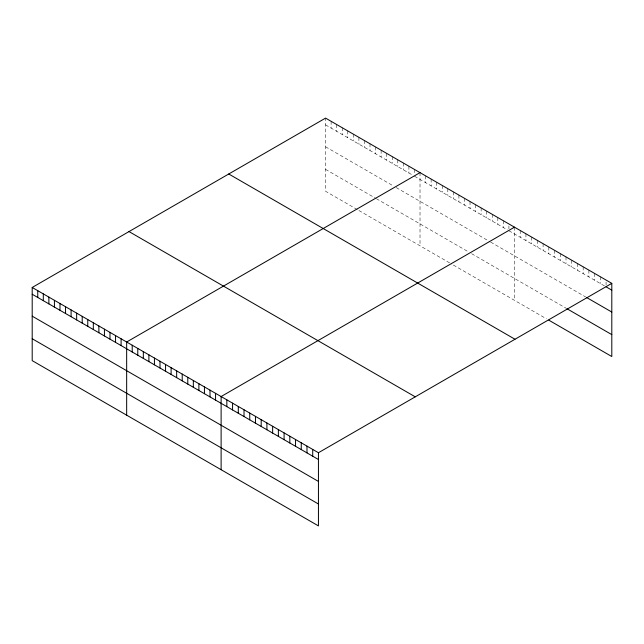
<?xml version="1.0" encoding="UTF-8"?>
<svg xmlns="http://www.w3.org/2000/svg" width="644" height="644" viewBox="0 0 644 644"><rect width="100%" height="100%" fill="white"/><g stroke="black" fill="none" stroke-linecap="round" stroke-linejoin="round"><path stroke-width="0.48" stroke-dasharray="3.22 2.42" d="M325.558 124.888L412.876 175.297M414.462 176.215L507.335 229.828M508.921 230.745L604.442 285.896M325.558 146.792L392.236 185.287M396.205 187.581L489.875 241.653M490.664 242.112L585.629 296.94M325.558 169.364L375.565 198.231M376.362 198.69L468.438 251.852M471.617 253.688L566.004 308.178M357.315 209.598L325.558 191.268L325.558 118.102M358.901 210.516L451.774 264.137M453.36 265.054L546.378 318.756M606.076 281.992L606.076 284.898M600.353 276.751L600.353 283.537M594.629 273.442L594.629 280.229M588.898 270.142L588.898 276.92M583.174 266.833L583.174 273.62M577.451 263.525L577.451 270.311M571.727 260.224L571.727 267.01M566.004 256.916L566.004 263.702M560.28 253.615L560.28 260.393M554.548 250.307L554.548 257.093M548.825 247.006L548.825 253.784M543.101 243.698L543.101 250.484M537.378 240.389L537.378 247.175M531.654 237.089L531.654 243.875M525.931 233.78L525.931 240.566M520.207 230.48L520.207 237.258M514.476 227.171L514.476 300.337M508.921 225.899L508.921 228.813M503.366 220.755L503.366 227.541M497.812 217.551L497.812 224.329M492.249 214.339L492.249 221.125M486.695 211.135L486.695 217.913M481.14 207.923L481.14 214.71M475.586 204.72L475.586 211.498M470.023 201.508L470.023 208.294M464.469 198.304L464.469 205.082M458.914 195.092L458.914 201.878M453.36 191.88L453.36 198.666M447.805 188.676L447.805 195.462M442.243 185.464L442.243 192.25M436.688 182.26L436.688 189.046M431.134 179.048L431.134 185.834M425.579 175.844L425.579 182.63M420.017 172.632L420.017 245.807M414.462 169.428L414.462 174.274M408.908 166.216L408.908 173.003M403.353 163.013L403.353 169.799M397.791 159.801L397.791 166.587M392.236 156.597L392.236 163.383M386.682 153.385L386.682 160.171M381.127 150.181L381.127 156.967M375.565 146.969L375.565 153.755M370.01 143.765L370.01 150.551M364.456 140.553L364.456 147.339M358.901 137.349L358.901 144.135M353.339 134.137L353.339 140.923M347.784 130.933L347.784 137.719M342.23 127.721L342.23 134.507M336.675 124.517L336.675 131.304M331.121 121.305L331.121 128.092"/><path stroke-width="0.97" d="M32.2 287.474L318.442 452.732L318.442 525.898L32.2 360.64L32.2 287.474L325.558 118.102L611.8 283.36L611.8 356.526L548.825 320.173M420.017 172.632L126.659 342.004L126.659 415.179M514.476 227.171L221.117 396.543L221.117 469.709M318.442 452.732L611.8 283.36M606.076 286.838L611.8 290.146M586.451 297.415L611.8 312.05M566.817 308.653L611.8 334.622M228.749 173.993L514.991 339.251M129.009 231.582L415.251 396.841M32.2 294.252L318.442 459.51M32.2 316.164L318.442 481.422M32.2 338.736L318.442 503.994M312.718 449.423L312.718 456.21M306.987 446.123L306.987 452.901M301.263 442.814L301.263 449.601M295.54 439.506L295.54 446.292M289.816 436.205L289.816 442.991M284.093 432.897L284.093 439.683M278.369 429.596L278.369 436.374M272.637 426.288L272.637 433.074M266.914 422.979L266.914 429.765M261.19 419.679L261.19 426.465M255.467 416.37L255.467 423.156M249.743 413.07L249.743 419.856M244.02 409.761L244.02 416.547M238.296 406.461L238.296 413.239M232.565 403.152L232.565 409.938M226.841 399.844L226.841 406.63M215.563 393.331L215.563 400.117M210.008 390.127L210.008 396.913M204.446 386.915L204.446 393.701M198.891 383.711L198.891 390.497M193.337 380.499L193.337 387.286M187.782 377.295L187.782 384.082M182.22 374.084L182.22 380.87M176.665 370.88L176.665 377.666M171.111 367.668L171.111 374.454M165.556 364.464L165.556 371.25M159.994 361.252L159.994 368.038M154.439 358.048L154.439 364.834M148.885 354.836L148.885 361.622M143.33 351.632L143.33 358.418M137.776 348.42L137.776 355.206M132.213 345.216L132.213 352.002M121.104 338.8L121.104 345.587M115.55 335.588L115.55 342.375M109.987 332.385L109.987 339.171M104.433 329.173L104.433 335.959M98.878 325.969L98.878 332.755M93.324 322.757L93.324 329.543M87.761 319.553L87.761 326.331M82.207 316.341L82.207 323.127M76.652 313.137L76.652 319.915M71.098 309.925L71.098 316.711M65.535 306.721L65.535 313.499M59.981 303.509L59.981 310.295M54.426 300.305L54.426 307.083M48.872 297.093L48.872 303.879M43.309 293.889L43.309 300.668M37.755 290.677L37.755 297.464"/></g></svg>
